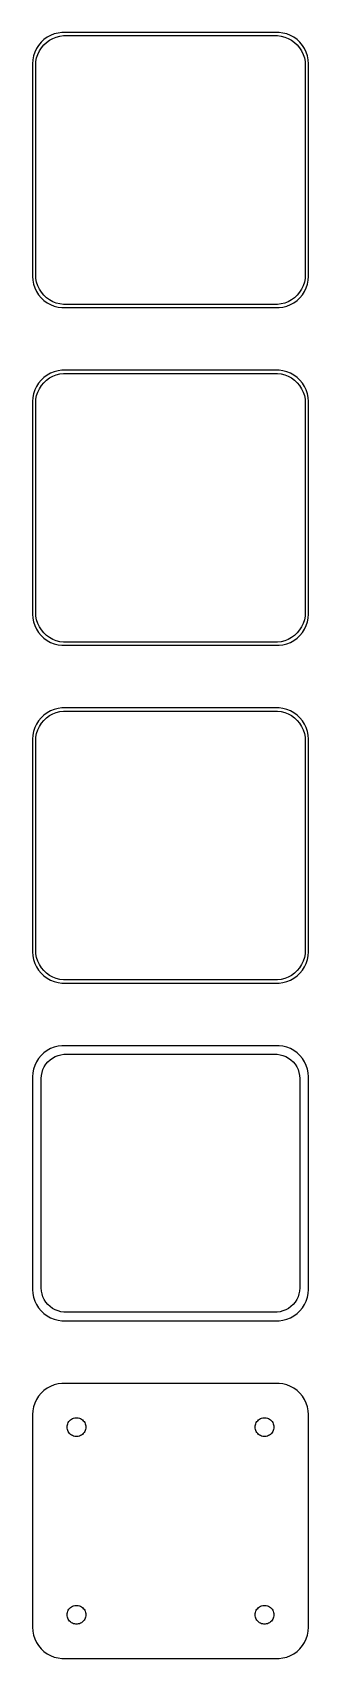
# Model space of a CAD drawing. Header units: metres. Extents: x -22 to 22, y 194 to 454.
import ezdxf

# ---------------------------------------------------------------- set-up
doc = ezdxf.new("R2010")
doc.units = ezdxf.units.M

msp = doc.modelspace()

# ---------------------------------------------------------------- linework, layer by layer
for p, q in [((-20.6448, 452.423), (-21.0451, 451.939)), ((-20.1871, 452.853), (-20.6448, 452.423)), ((-20.2126, 452.002), (-19.7778, 452.41)), ((-19.6791, 453.222), (-20.1871, 452.853)), ((-19.7778, 452.41), (-19.2952, 452.761)), ((-19.1289, 453.524), (-19.6791, 453.222)), ((-19.2952, 452.761), (-18.7724, 453.048)), ((-18.5451, 453.755), (-19.1289, 453.524)), ((-18.7724, 453.048), (-18.2178, 453.268)), ((-17.9369, 453.911), (-18.5451, 453.755)), ((-18.2178, 453.268), (-17.6401, 453.416)), ((-17.3139, 453.99), (-17.9369, 453.911)), ((-17.6401, 453.416), (-17.0482, 453.491)), ((17.3139, 453.99), (-17.3139, 453.99)), ((-17.0482, 453.491), (17.0482, 453.491)), ((17.0482, 453.491), (17.6401, 453.416)), ((17.9369, 453.911), (17.3139, 453.99)), ((17.6401, 453.416), (18.2178, 453.268)), ((18.5451, 453.755), (17.9369, 453.911)), ((18.2178, 453.268), (18.7724, 453.048)), ((19.1289, 453.524), (18.5451, 453.755)), ((18.7724, 453.048), (19.2952, 452.761)), ((19.6791, 453.222), (19.1289, 453.524)), ((19.2952, 452.761), (19.7778, 452.41)), ((20.1871, 452.853), (19.6791, 453.222)), ((19.7778, 452.41), (20.2126, 452.002)), ((20.6448, 452.423), (20.1871, 452.853)), ((21.0451, 451.939), (20.6448, 452.423)), ((-21.8429, 450.243), (-21.9606, 449.627)), ((-21.6489, 450.841), (-21.8429, 450.243)), ((-21.3815, 451.409), (-21.6489, 450.841)), ((-21.4625, 449.345), (-21.3508, 449.931)), ((-21.0451, 451.939), (-21.3815, 451.409)), ((-21.3508, 449.931), (-21.1664, 450.499)), ((-21.1664, 450.499), (-20.9124, 451.038)), ((-20.9124, 451.038), (-20.5928, 451.542)), ((-20.5928, 451.542), (-20.2126, 452.002)), ((20.2126, 452.002), (20.5928, 451.542)), ((20.5928, 451.542), (20.9124, 451.038)), ((20.9124, 451.038), (21.1664, 450.499)), ((21.3815, 451.409), (21.0451, 451.939)), ((21.1664, 450.499), (21.3508, 449.931)), ((21.3508, 449.931), (21.4625, 449.345)), ((21.6489, 450.841), (21.3815, 451.409)), ((21.8429, 450.243), (21.6489, 450.841)), ((21.9606, 449.627), (21.8429, 450.243)), ((-21.9606, 449.627), (-22, 449)), ((-22, 449), (-22, 415)), ((-21.5, 448.75), (-21.4625, 449.345)), ((-21.5, 415.25), (-21.5, 448.75)), ((21.4625, 449.345), (21.5, 448.75)), ((21.5, 448.75), (21.5, 415.25)), ((22, 449), (21.9606, 449.627)), ((22, 415), (22, 449)), ((-22, 415), (-21.9606, 414.373)), ((-21.9606, 414.373), (-21.8429, 413.757)), ((-21.8429, 413.757), (-21.6489, 413.159)), ((-21.4625, 414.655), (-21.5, 415.25)), ((-21.3508, 414.069), (-21.4625, 414.655)), ((-21.1664, 413.501), (-21.3508, 414.069)), ((-20.9124, 412.962), (-21.1664, 413.501)), ((21.1664, 413.501), (20.9124, 412.962)), ((21.3508, 414.069), (21.1664, 413.501)), ((21.4625, 414.655), (21.3508, 414.069)), ((21.5, 415.25), (21.4625, 414.655)), ((21.6489, 413.159), (21.8429, 413.757)), ((21.8429, 413.757), (21.9606, 414.373)), ((21.9606, 414.373), (22, 415)), ((-21.6489, 413.159), (-21.3815, 412.591)), ((-21.3815, 412.591), (-21.0451, 412.061)), ((-21.0451, 412.061), (-20.6448, 411.577)), ((-20.5928, 412.458), (-20.9124, 412.962)), ((-20.6448, 411.577), (-20.1871, 411.147)), ((-20.2126, 411.998), (-20.5928, 412.458)), ((-19.7778, 411.59), (-20.2126, 411.998)), ((-20.1871, 411.147), (-19.6791, 410.778)), ((-19.2952, 411.239), (-19.7778, 411.59)), ((-19.6791, 410.778), (-19.1289, 410.476)), ((-18.7724, 410.952), (-19.2952, 411.239)), ((-18.2178, 410.732), (-18.7724, 410.952)), ((18.7724, 410.952), (18.2178, 410.732)), ((19.2952, 411.239), (18.7724, 410.952)), ((19.1289, 410.476), (19.6791, 410.778)), ((19.7778, 411.59), (19.2952, 411.239)), ((19.6791, 410.778), (20.1871, 411.147)), ((20.2126, 411.998), (19.7778, 411.59)), ((20.1871, 411.147), (20.6448, 411.577)), ((20.5928, 412.458), (20.2126, 411.998)), ((20.9124, 412.962), (20.5928, 412.458)), ((20.6448, 411.577), (21.0451, 412.061)), ((21.0451, 412.061), (21.3815, 412.591)), ((21.3815, 412.591), (21.6489, 413.159)), ((-19.1289, 410.476), (-18.5451, 410.245)), ((-18.5451, 410.245), (-17.9369, 410.089)), ((-17.6401, 410.584), (-18.2178, 410.732)), ((-17.9369, 410.089), (-17.3139, 410.01)), ((-17.0482, 410.509), (-17.6401, 410.584)), ((-17.3139, 410.01), (17.3139, 410.01)), ((17.0482, 410.509), (-17.0482, 410.509)), ((17.6401, 410.584), (17.0482, 410.509)), ((17.3139, 410.01), (17.9369, 410.089)), ((18.2178, 410.732), (17.6401, 410.584)), ((17.9369, 410.089), (18.5451, 410.245)), ((18.5451, 410.245), (19.1289, 410.476)), ((-21.0451, 397.939), (-21.3815, 397.409)), ((-20.6448, 398.423), (-21.0451, 397.939)), ((-20.1871, 398.853), (-20.6448, 398.423)), ((-20.5928, 397.542), (-20.2126, 398.002)), ((-20.2126, 398.002), (-19.7778, 398.41)), ((-19.6791, 399.222), (-20.1871, 398.853)), ((-19.7778, 398.41), (-19.2952, 398.761)), ((-19.1289, 399.524), (-19.6791, 399.222)), ((-19.2952, 398.761), (-18.7724, 399.048)), ((-18.5451, 399.755), (-19.1289, 399.524)), ((-18.7724, 399.048), (-18.2178, 399.268)), ((-17.9369, 399.911), (-18.5451, 399.755)), ((-18.2178, 399.268), (-17.6401, 399.416)), ((-17.3139, 399.99), (-17.9369, 399.911)), ((-17.6401, 399.416), (-17.0482, 399.491)), ((17.3139, 399.99), (-17.3139, 399.99)), ((-17.0482, 399.491), (17.0482, 399.491)), ((17.0482, 399.491), (17.6401, 399.416)), ((17.9369, 399.911), (17.3139, 399.99)), ((17.6401, 399.416), (18.2178, 399.268)), ((18.5451, 399.755), (17.9369, 399.911)), ((18.2178, 399.268), (18.7724, 399.048)), ((19.1289, 399.524), (18.5451, 399.755)), ((18.7724, 399.048), (19.2952, 398.761)), ((19.6791, 399.222), (19.1289, 399.524)), ((19.2952, 398.761), (19.7778, 398.41)), ((20.1871, 398.853), (19.6791, 399.222)), ((19.7778, 398.41), (20.2126, 398.002)), ((20.6448, 398.423), (20.1871, 398.853)), ((20.2126, 398.002), (20.5928, 397.542)), ((21.0451, 397.939), (20.6448, 398.423)), ((21.3815, 397.409), (21.0451, 397.939)), ((-21.9606, 395.627), (-22, 395)), ((-21.8429, 396.243), (-21.9606, 395.627)), ((-21.6489, 396.841), (-21.8429, 396.243)), ((-21.3815, 397.409), (-21.6489, 396.841)), ((-21.5, 394.75), (-21.4625, 395.345)), ((-21.4625, 395.345), (-21.3508, 395.931)), ((-21.3508, 395.931), (-21.1664, 396.499)), ((-21.1664, 396.499), (-20.9124, 397.038)), ((-20.9124, 397.038), (-20.5928, 397.542)), ((20.5928, 397.542), (20.9124, 397.038)), ((20.9124, 397.038), (21.1664, 396.499)), ((21.1664, 396.499), (21.3508, 395.931)), ((21.3508, 395.931), (21.4625, 395.345)), ((21.6489, 396.841), (21.3815, 397.409)), ((21.4625, 395.345), (21.5, 394.75)), ((21.8429, 396.243), (21.6489, 396.841)), ((21.9606, 395.627), (21.8429, 396.243)), ((22, 395), (21.9606, 395.627)), ((-22, 395), (-22, 361)), ((-21.5, 361.25), (-21.5, 394.75)), ((21.5, 394.75), (21.5, 361.25)), ((22, 361), (22, 395)), ((-22, 361), (-21.9606, 360.373)), ((-21.9606, 360.373), (-21.8429, 359.757)), ((-21.8429, 359.757), (-21.6489, 359.159)), ((-21.6489, 359.159), (-21.3815, 358.591)), ((-21.4625, 360.655), (-21.5, 361.25)), ((-21.3508, 360.069), (-21.4625, 360.655)), ((-21.1664, 359.501), (-21.3508, 360.069)), ((-20.9124, 358.962), (-21.1664, 359.501)), ((-20.5928, 358.458), (-20.9124, 358.962)), ((20.9124, 358.962), (20.5928, 358.458)), ((21.1664, 359.501), (20.9124, 358.962)), ((21.3508, 360.069), (21.1664, 359.501)), ((21.4625, 360.655), (21.3508, 360.069)), ((21.3815, 358.591), (21.6489, 359.159)), ((21.5, 361.25), (21.4625, 360.655)), ((21.6489, 359.159), (21.8429, 359.757)), ((21.8429, 359.757), (21.9606, 360.373)), ((21.9606, 360.373), (22, 361)), ((-21.3815, 358.591), (-21.0451, 358.061)), ((-21.0451, 358.061), (-20.6448, 357.577)), ((-20.6448, 357.577), (-20.1871, 357.147)), ((-20.2126, 357.998), (-20.5928, 358.458)), ((-19.7778, 357.59), (-20.2126, 357.998)), ((-20.1871, 357.147), (-19.6791, 356.778)), ((-19.2952, 357.239), (-19.7778, 357.59)), ((-19.6791, 356.778), (-19.1289, 356.476)), ((-18.7724, 356.952), (-19.2952, 357.239)), ((-19.1289, 356.476), (-18.5451, 356.245)), ((-18.2178, 356.732), (-18.7724, 356.952)), ((-18.5451, 356.245), (-17.9369, 356.089)), ((-17.6401, 356.584), (-18.2178, 356.732)), ((-17.0482, 356.509), (-17.6401, 356.584)), ((17.0482, 356.509), (-17.0482, 356.509)), ((17.6401, 356.584), (17.0482, 356.509)), ((18.2178, 356.732), (17.6401, 356.584)), ((17.9369, 356.089), (18.5451, 356.245)), ((18.7724, 356.952), (18.2178, 356.732)), ((18.5451, 356.245), (19.1289, 356.476)), ((19.2952, 357.239), (18.7724, 356.952)), ((19.1289, 356.476), (19.6791, 356.778)), ((19.7778, 357.59), (19.2952, 357.239)), ((19.6791, 356.778), (20.1871, 357.147)), ((20.2126, 357.998), (19.7778, 357.59)), ((20.1871, 357.147), (20.6448, 357.577)), ((20.5928, 358.458), (20.2126, 357.998)), ((20.6448, 357.577), (21.0451, 358.061)), ((21.0451, 358.061), (21.3815, 358.591)), ((-17.9369, 356.089), (-17.3139, 356.01)), ((-17.3139, 356.01), (17.3139, 356.01)), ((17.3139, 356.01), (17.9369, 356.089)), ((-17.9369, 345.911), (-18.5451, 345.755)), ((-17.3139, 345.99), (-17.9369, 345.911)), ((17.3139, 345.99), (-17.3139, 345.99)), ((17.9369, 345.911), (17.3139, 345.99)), ((18.5451, 345.755), (17.9369, 345.911)), ((-21.3815, 343.409), (-21.6489, 342.841)), ((-21.0451, 343.939), (-21.3815, 343.409)), ((-20.6448, 344.423), (-21.0451, 343.939)), ((-20.9124, 343.038), (-20.5928, 343.542)), ((-20.1871, 344.853), (-20.6448, 344.423)), ((-20.5928, 343.542), (-20.2126, 344.002)), ((-20.2126, 344.002), (-19.7778, 344.41)), ((-19.6791, 345.222), (-20.1871, 344.853)), ((-19.7778, 344.41), (-19.2952, 344.761)), ((-19.1289, 345.524), (-19.6791, 345.222)), ((-19.2952, 344.761), (-18.7724, 345.048)), ((-18.5451, 345.755), (-19.1289, 345.524)), ((-18.7724, 345.048), (-18.2178, 345.268)), ((-18.2178, 345.268), (-17.6401, 345.416)), ((-17.6401, 345.416), (-17.0482, 345.491)), ((-17.0482, 345.491), (17.0482, 345.491)), ((17.0482, 345.491), (17.6401, 345.416)), ((17.6401, 345.416), (18.2178, 345.268)), ((18.2178, 345.268), (18.7724, 345.048)), ((19.1289, 345.524), (18.5451, 345.755)), ((18.7724, 345.048), (19.2952, 344.761)), ((19.6791, 345.222), (19.1289, 345.524)), ((19.2952, 344.761), (19.7778, 344.41)), ((20.1871, 344.853), (19.6791, 345.222)), ((19.7778, 344.41), (20.2126, 344.002)), ((20.6448, 344.423), (20.1871, 344.853)), ((20.2126, 344.002), (20.5928, 343.542)), ((20.5928, 343.542), (20.9124, 343.038)), ((21.0451, 343.939), (20.6448, 344.423)), ((21.3815, 343.409), (21.0451, 343.939)), ((21.6489, 342.841), (21.3815, 343.409)), ((-21.9606, 341.627), (-22, 341)), ((-22, 341), (-22, 307)), ((-21.8429, 342.243), (-21.9606, 341.627)), ((-21.6489, 342.841), (-21.8429, 342.243)), ((-21.5, 340.75), (-21.4625, 341.345)), ((-21.5, 307.25), (-21.5, 340.75)), ((-21.4625, 341.345), (-21.3508, 341.931)), ((-21.3508, 341.931), (-21.1664, 342.499)), ((-21.1664, 342.499), (-20.9124, 343.038)), ((20.9124, 343.038), (21.1664, 342.499)), ((21.1664, 342.499), (21.3508, 341.931)), ((21.3508, 341.931), (21.4625, 341.345)), ((21.4625, 341.345), (21.5, 340.75)), ((21.5, 340.75), (21.5, 307.25)), ((21.8429, 342.243), (21.6489, 342.841)), ((21.9606, 341.627), (21.8429, 342.243)), ((22, 341), (21.9606, 341.627)), ((22, 307), (22, 341)), ((-22, 307), (-21.9606, 306.373)), ((-21.4625, 306.655), (-21.5, 307.25)), ((21.5, 307.25), (21.4625, 306.655)), ((21.9606, 306.373), (22, 307)), ((-21.9606, 306.373), (-21.8429, 305.757)), ((-21.8429, 305.757), (-21.6489, 305.159)), ((-21.6489, 305.159), (-21.3815, 304.591)), ((-21.3508, 306.069), (-21.4625, 306.655)), ((-21.3815, 304.591), (-21.0451, 304.061)), ((-21.1664, 305.501), (-21.3508, 306.069)), ((-20.9124, 304.962), (-21.1664, 305.501)), ((-20.5928, 304.458), (-20.9124, 304.962)), ((-20.2126, 303.998), (-20.5928, 304.458)), ((20.5928, 304.458), (20.2126, 303.998)), ((20.9124, 304.962), (20.5928, 304.458)), ((21.1664, 305.501), (20.9124, 304.962)), ((21.0451, 304.061), (21.3815, 304.591)), ((21.3508, 306.069), (21.1664, 305.501)), ((21.4625, 306.655), (21.3508, 306.069)), ((21.3815, 304.591), (21.6489, 305.159)), ((21.6489, 305.159), (21.8429, 305.757)), ((21.8429, 305.757), (21.9606, 306.373)), ((-21.0451, 304.061), (-20.6448, 303.577)), ((-20.6448, 303.577), (-20.1871, 303.147)), ((-19.7778, 303.59), (-20.2126, 303.998)), ((-20.1871, 303.147), (-19.6791, 302.778)), ((-19.2952, 303.239), (-19.7778, 303.59)), ((-19.6791, 302.778), (-19.1289, 302.476)), ((-18.7724, 302.952), (-19.2952, 303.239)), ((-19.1289, 302.476), (-18.5451, 302.245)), ((-18.2178, 302.732), (-18.7724, 302.952)), ((-18.5451, 302.245), (-17.9369, 302.089)), ((-17.6401, 302.584), (-18.2178, 302.732)), ((-17.9369, 302.089), (-17.3139, 302.01)), ((-17.0482, 302.509), (-17.6401, 302.584)), ((-17.3139, 302.01), (17.3139, 302.01)), ((17.0482, 302.509), (-17.0482, 302.509)), ((17.6401, 302.584), (17.0482, 302.509)), ((17.3139, 302.01), (17.9369, 302.089)), ((18.2178, 302.732), (17.6401, 302.584)), ((17.9369, 302.089), (18.5451, 302.245)), ((18.7724, 302.952), (18.2178, 302.732)), ((18.5451, 302.245), (19.1289, 302.476)), ((19.2952, 303.239), (18.7724, 302.952)), ((19.1289, 302.476), (19.6791, 302.778)), ((19.7778, 303.59), (19.2952, 303.239)), ((19.6791, 302.778), (20.1871, 303.147)), ((20.2126, 303.998), (19.7778, 303.59)), ((20.1871, 303.147), (20.6448, 303.577)), ((20.6448, 303.577), (21.0451, 304.061)), ((-19.6791, 291.222), (-20.1871, 290.853)), ((-19.1289, 291.524), (-19.6791, 291.222)), ((-18.5451, 291.755), (-19.1289, 291.524)), ((-17.9369, 291.911), (-18.5451, 291.755)), ((-17.3139, 291.99), (-17.9369, 291.911)), ((17.3139, 291.99), (-17.3139, 291.99)), ((17.9369, 291.911), (17.3139, 291.99)), ((18.5451, 291.755), (17.9369, 291.911)), ((19.1289, 291.524), (18.5451, 291.755)), ((19.6791, 291.222), (19.1289, 291.524)), ((20.1871, 290.853), (19.6791, 291.222)), ((-21.6489, 288.841), (-21.8429, 288.243)), ((-21.3815, 289.409), (-21.6489, 288.841)), ((-21.0451, 289.939), (-21.3815, 289.409)), ((-20.6448, 290.423), (-21.0451, 289.939)), ((-20.1871, 290.853), (-20.6448, 290.423)), ((-20.3477, 288.174), (-20.1408, 288.614)), ((-20.1408, 288.614), (-19.8805, 289.024)), ((-19.8805, 289.024), (-19.5707, 289.399)), ((-19.5707, 289.399), (-19.2165, 289.731)), ((-19.2165, 289.731), (-18.8234, 290.017)), ((-18.8234, 290.017), (-18.3975, 290.251)), ((-18.3975, 290.251), (-17.9457, 290.43)), ((-17.9457, 290.43), (-17.4751, 290.551)), ((-17.4751, 290.551), (-16.993, 290.612)), ((-16.993, 290.612), (16.993, 290.612)), ((16.993, 290.612), (17.4751, 290.551)), ((17.4751, 290.551), (17.9457, 290.43)), ((17.9457, 290.43), (18.3975, 290.251)), ((18.3975, 290.251), (18.8234, 290.017)), ((18.8234, 290.017), (19.2165, 289.731)), ((19.2165, 289.731), (19.5707, 289.399)), ((19.5707, 289.399), (19.8805, 289.024)), ((19.8805, 289.024), (20.1408, 288.614)), ((20.1408, 288.614), (20.3477, 288.174)), ((20.6448, 290.423), (20.1871, 290.853)), ((21.0451, 289.939), (20.6448, 290.423)), ((21.3815, 289.409), (21.0451, 289.939)), ((21.6489, 288.841), (21.3815, 289.409)), ((21.8429, 288.243), (21.6489, 288.841)), ((-21.9606, 287.627), (-22, 287)), ((-22, 287), (-22, 253)), ((-21.8429, 288.243), (-21.9606, 287.627)), ((-20.6195, 286.75), (-20.589, 287.235)), ((-20.6195, 253.25), (-20.6195, 286.75)), ((-20.589, 287.235), (-20.4979, 287.712)), ((-20.4979, 287.712), (-20.3477, 288.174)), ((20.3477, 288.174), (20.4979, 287.712)), ((20.4979, 287.712), (20.589, 287.235)), ((20.589, 287.235), (20.6195, 286.75)), ((20.6195, 286.75), (20.6195, 253.25)), ((21.9606, 287.627), (21.8429, 288.243)), ((22, 287), (21.9606, 287.627)), ((22, 253), (22, 287)), ((-22, 253), (-21.9606, 252.373)), ((-21.9606, 252.373), (-21.8429, 251.757)), ((-20.589, 252.765), (-20.6195, 253.25)), ((-20.4979, 252.288), (-20.589, 252.765)), ((-20.3477, 251.826), (-20.4979, 252.288)), ((20.4979, 252.288), (20.3477, 251.826)), ((20.589, 252.765), (20.4979, 252.288)), ((20.6195, 253.25), (20.589, 252.765)), ((21.8429, 251.757), (21.9606, 252.373)), ((21.9606, 252.373), (22, 253)), ((-21.8429, 251.757), (-21.6489, 251.159)), ((-21.6489, 251.159), (-21.3815, 250.591)), ((-21.3815, 250.591), (-21.0451, 250.061)), ((-21.0451, 250.061), (-20.6448, 249.577)), ((-20.1408, 251.386), (-20.3477, 251.826)), ((-19.8805, 250.976), (-20.1408, 251.386)), ((-19.5707, 250.601), (-19.8805, 250.976)), ((-19.2165, 250.269), (-19.5707, 250.601)), ((-18.8234, 249.983), (-19.2165, 250.269)), ((-18.3975, 249.749), (-18.8234, 249.983)), ((-17.9457, 249.57), (-18.3975, 249.749)), ((18.3975, 249.749), (17.9457, 249.57)), ((18.8234, 249.983), (18.3975, 249.749)), ((19.2165, 250.269), (18.8234, 249.983)), ((19.5707, 250.601), (19.2165, 250.269)), ((19.8805, 250.976), (19.5707, 250.601)), ((20.1408, 251.386), (19.8805, 250.976)), ((20.3477, 251.826), (20.1408, 251.386)), ((20.6448, 249.577), (21.0451, 250.061)), ((21.0451, 250.061), (21.3815, 250.591)), ((21.3815, 250.591), (21.6489, 251.159)), ((21.6489, 251.159), (21.8429, 251.757)), ((-20.6448, 249.577), (-20.1871, 249.147)), ((-20.1871, 249.147), (-19.6791, 248.778)), ((-19.6791, 248.778), (-19.1289, 248.476)), ((-19.1289, 248.476), (-18.5451, 248.245)), ((-18.5451, 248.245), (-17.9369, 248.089)), ((-17.4751, 249.449), (-17.9457, 249.57)), ((-17.9369, 248.089), (-17.3139, 248.01)), ((-16.993, 249.388), (-17.4751, 249.449)), ((-17.3139, 248.01), (17.3139, 248.01)), ((16.993, 249.388), (-16.993, 249.388)), ((17.4751, 249.449), (16.993, 249.388)), ((17.3139, 248.01), (17.9369, 248.089)), ((17.9457, 249.57), (17.4751, 249.449)), ((17.9369, 248.089), (18.5451, 248.245)), ((18.5451, 248.245), (19.1289, 248.476)), ((19.1289, 248.476), (19.6791, 248.778)), ((19.6791, 248.778), (20.1871, 249.147)), ((20.1871, 249.147), (20.6448, 249.577)), ((-20.1871, 236.853), (-20.6448, 236.423)), ((-19.6791, 237.222), (-20.1871, 236.853)), ((-19.1289, 237.524), (-19.6791, 237.222)), ((-18.5451, 237.755), (-19.1289, 237.524)), ((-17.9369, 237.911), (-18.5451, 237.755)), ((-17.3139, 237.99), (-17.9369, 237.911)), ((17.3139, 237.99), (-17.3139, 237.99)), ((17.9369, 237.911), (17.3139, 237.99)), ((18.5451, 237.755), (17.9369, 237.911)), ((19.1289, 237.524), (18.5451, 237.755)), ((19.6791, 237.222), (19.1289, 237.524)), ((20.1871, 236.853), (19.6791, 237.222)), ((20.6448, 236.423), (20.1871, 236.853)), ((-21.8429, 234.243), (-21.9606, 233.627)), ((-21.6489, 234.841), (-21.8429, 234.243)), ((-21.3815, 235.409), (-21.6489, 234.841)), ((-21.0451, 235.939), (-21.3815, 235.409)), ((-20.6448, 236.423), (-21.0451, 235.939)), ((21.0451, 235.939), (20.6448, 236.423)), ((21.3815, 235.409), (21.0451, 235.939)), ((21.6489, 234.841), (21.3815, 235.409)), ((21.8429, 234.243), (21.6489, 234.841)), ((21.9606, 233.627), (21.8429, 234.243)), ((-21.9606, 233.627), (-22, 233)), ((-22, 233), (-22, 199)), ((-16.4529, 231.373), (-16.3947, 231.552)), ((-16.3947, 231.552), (-16.3145, 231.723)), ((-16.3145, 231.723), (-16.2135, 231.882)), ((-16.2135, 231.882), (-16.0934, 232.027)), ((-16.0934, 232.027), (-15.9561, 232.156)), ((-15.9561, 232.156), (-15.8037, 232.266)), ((-15.8037, 232.266), (-15.6387, 232.357)), ((-15.6387, 232.357), (-15.4635, 232.427)), ((-15.4635, 232.427), (-15.2811, 232.473)), ((-15.2811, 232.473), (-15.0942, 232.497)), ((-15.0942, 232.497), (-14.9058, 232.497)), ((-14.9058, 232.497), (-14.7189, 232.473)), ((-14.7189, 232.473), (-14.5365, 232.427)), ((-14.5365, 232.427), (-14.3613, 232.357)), ((-14.3613, 232.357), (-14.1963, 232.266)), ((-14.1963, 232.266), (-14.0439, 232.156)), ((-14.0439, 232.156), (-13.9065, 232.027)), ((-13.9065, 232.027), (-13.7865, 231.882)), ((-13.7865, 231.882), (-13.6855, 231.723)), ((-13.6855, 231.723), (-13.6053, 231.552)), ((-13.6053, 231.552), (-13.5471, 231.373)), ((13.5471, 231.373), (13.6053, 231.552)), ((13.6053, 231.552), (13.6855, 231.723)), ((13.6855, 231.723), (13.7865, 231.882)), ((13.7865, 231.882), (13.9065, 232.027)), ((13.9065, 232.027), (14.0439, 232.156)), ((14.0439, 232.156), (14.1963, 232.266)), ((14.1963, 232.266), (14.3613, 232.357)), ((14.3613, 232.357), (14.5365, 232.427)), ((14.5365, 232.427), (14.7189, 232.473)), ((14.7189, 232.473), (14.9058, 232.497)), ((14.9058, 232.497), (15.0942, 232.497)), ((15.0942, 232.497), (15.2811, 232.473)), ((15.2811, 232.473), (15.4635, 232.427)), ((15.4635, 232.427), (15.6387, 232.357)), ((15.6387, 232.357), (15.8037, 232.266)), ((15.8037, 232.266), (15.9561, 232.156)), ((15.9561, 232.156), (16.0934, 232.027)), ((16.0934, 232.027), (16.2135, 231.882)), ((16.2135, 231.882), (16.3145, 231.723)), ((16.3145, 231.723), (16.3947, 231.552)), ((16.3947, 231.552), (16.4529, 231.373)), ((22, 233), (21.9606, 233.627)), ((22, 199), (22, 233)), ((-16.5, 231), (-16.4882, 231.188)), ((-16.4882, 230.812), (-16.5, 231)), ((-16.4882, 231.188), (-16.4529, 231.373)), ((-16.4529, 230.627), (-16.4882, 230.812)), ((-16.3947, 230.448), (-16.4529, 230.627)), ((-16.3145, 230.277), (-16.3947, 230.448)), ((-16.2135, 230.118), (-16.3145, 230.277)), ((-16.0934, 229.973), (-16.2135, 230.118)), ((-15.9561, 229.844), (-16.0934, 229.973)), ((-15.8037, 229.734), (-15.9561, 229.844)), ((-15.6387, 229.643), (-15.8037, 229.734)), ((-15.4635, 229.573), (-15.6387, 229.643)), ((-15.2811, 229.527), (-15.4635, 229.573)), ((-15.0942, 229.503), (-15.2811, 229.527)), ((-14.9058, 229.503), (-15.0942, 229.503)), ((-14.7189, 229.527), (-14.9058, 229.503)), ((-14.5365, 229.573), (-14.7189, 229.527)), ((-14.3613, 229.643), (-14.5365, 229.573)), ((-14.1963, 229.734), (-14.3613, 229.643)), ((-14.0439, 229.844), (-14.1963, 229.734)), ((-13.9065, 229.973), (-14.0439, 229.844)), ((-13.7865, 230.118), (-13.9065, 229.973)), ((-13.6855, 230.277), (-13.7865, 230.118)), ((-13.6053, 230.448), (-13.6855, 230.277)), ((-13.5471, 230.627), (-13.6053, 230.448)), ((-13.5471, 231.373), (-13.5118, 231.188)), ((-13.5118, 230.812), (-13.5471, 230.627)), ((-13.5118, 231.188), (-13.5, 231)), ((-13.5, 231), (-13.5118, 230.812)), ((13.5, 231), (13.5118, 231.188)), ((13.5118, 230.812), (13.5, 231)), ((13.5118, 231.188), (13.5471, 231.373)), ((13.5471, 230.627), (13.5118, 230.812)), ((13.6053, 230.448), (13.5471, 230.627)), ((13.6855, 230.277), (13.6053, 230.448)), ((13.7865, 230.118), (13.6855, 230.277)), ((13.9065, 229.973), (13.7865, 230.118)), ((14.0439, 229.844), (13.9065, 229.973)), ((14.1963, 229.734), (14.0439, 229.844)), ((14.3613, 229.643), (14.1963, 229.734)), ((14.5365, 229.573), (14.3613, 229.643)), ((14.7189, 229.527), (14.5365, 229.573)), ((14.9058, 229.503), (14.7189, 229.527)), ((15.0942, 229.503), (14.9058, 229.503)), ((15.2811, 229.527), (15.0942, 229.503)), ((15.4635, 229.573), (15.2811, 229.527)), ((15.6387, 229.643), (15.4635, 229.573)), ((15.8037, 229.734), (15.6387, 229.643)), ((15.9561, 229.844), (15.8037, 229.734)), ((16.0934, 229.973), (15.9561, 229.844)), ((16.2135, 230.118), (16.0934, 229.973)), ((16.3145, 230.277), (16.2135, 230.118)), ((16.3947, 230.448), (16.3145, 230.277)), ((16.4529, 230.627), (16.3947, 230.448)), ((16.4529, 231.373), (16.4882, 231.188)), ((16.4882, 230.812), (16.4529, 230.627)), ((16.4882, 231.188), (16.5, 231)), ((16.5, 231), (16.4882, 230.812)), ((-16.5, 201), (-16.4882, 201.188)), ((-16.4882, 200.812), (-16.5, 201)), ((-16.4882, 201.188), (-16.4529, 201.373)), ((-16.4529, 200.627), (-16.4882, 200.812)), ((-16.4529, 201.373), (-16.3947, 201.552)), ((-16.3947, 200.448), (-16.4529, 200.627)), ((-16.3947, 201.552), (-16.3145, 201.723)), ((-16.3145, 200.277), (-16.3947, 200.448)), ((-16.3145, 201.723), (-16.2135, 201.882)), ((-16.2135, 200.118), (-16.3145, 200.277)), ((-16.2135, 201.882), (-16.0934, 202.027)), ((-16.0934, 202.027), (-15.9561, 202.156)), ((-15.9561, 202.156), (-15.8037, 202.266)), ((-15.8037, 202.266), (-15.6387, 202.357)), ((-15.6387, 202.357), (-15.4635, 202.427)), ((-15.4635, 202.427), (-15.2811, 202.473)), ((-15.2811, 202.473), (-15.0942, 202.497)), ((-15.0942, 202.497), (-14.9058, 202.497)), ((-14.9058, 202.497), (-14.7189, 202.473)), ((-14.7189, 202.473), (-14.5365, 202.427)), ((-14.5365, 202.427), (-14.3613, 202.357)), ((-14.3613, 202.357), (-14.1963, 202.266)), ((-14.1963, 202.266), (-14.0439, 202.156)), ((-14.0439, 202.156), (-13.9065, 202.027)), ((-13.9065, 202.027), (-13.7865, 201.882)), ((-13.7865, 201.882), (-13.6855, 201.723)), ((-13.6855, 200.277), (-13.7865, 200.118)), ((-13.6855, 201.723), (-13.6053, 201.552)), ((-13.6053, 200.448), (-13.6855, 200.277)), ((-13.6053, 201.552), (-13.5471, 201.373)), ((-13.5471, 200.627), (-13.6053, 200.448)), ((-13.5471, 201.373), (-13.5118, 201.188)), ((-13.5118, 200.812), (-13.5471, 200.627)), ((-13.5118, 201.188), (-13.5, 201)), ((-13.5, 201), (-13.5118, 200.812)), ((13.5, 201), (13.5118, 201.188)), ((13.5118, 200.812), (13.5, 201)), ((13.5118, 201.188), (13.5471, 201.373)), ((13.5471, 200.627), (13.5118, 200.812)), ((13.5471, 201.373), (13.6053, 201.552)), ((13.6053, 200.448), (13.5471, 200.627)), ((13.6053, 201.552), (13.6855, 201.723)), ((13.6855, 200.277), (13.6053, 200.448)), ((13.6855, 201.723), (13.7865, 201.882)), ((13.7865, 200.118), (13.6855, 200.277)), ((13.7865, 201.882), (13.9065, 202.027)), ((13.9065, 202.027), (14.0439, 202.156)), ((14.0439, 202.156), (14.1963, 202.266)), ((14.1963, 202.266), (14.3613, 202.357)), ((14.3613, 202.357), (14.5365, 202.427)), ((14.5365, 202.427), (14.7189, 202.473)), ((14.7189, 202.473), (14.9058, 202.497)), ((14.9058, 202.497), (15.0942, 202.497)), ((15.0942, 202.497), (15.2811, 202.473)), ((15.2811, 202.473), (15.4635, 202.427)), ((15.4635, 202.427), (15.6387, 202.357)), ((15.6387, 202.357), (15.8037, 202.266)), ((15.8037, 202.266), (15.9561, 202.156)), ((15.9561, 202.156), (16.0934, 202.027)), ((16.0934, 202.027), (16.2135, 201.882)), ((16.2135, 201.882), (16.3145, 201.723)), ((16.3145, 200.277), (16.2135, 200.118)), ((16.3145, 201.723), (16.3947, 201.552)), ((16.3947, 200.448), (16.3145, 200.277)), ((16.3947, 201.552), (16.4529, 201.373)), ((16.4529, 200.627), (16.3947, 200.448)), ((16.4529, 201.373), (16.4882, 201.188)), ((16.4882, 200.812), (16.4529, 200.627)), ((16.4882, 201.188), (16.5, 201)), ((16.5, 201), (16.4882, 200.812)), ((-22, 199), (-21.9606, 198.373)), ((-21.9606, 198.373), (-21.8429, 197.757)), ((-21.8429, 197.757), (-21.6489, 197.159)), ((-16.0934, 199.973), (-16.2135, 200.118)), ((-15.9561, 199.844), (-16.0934, 199.973)), ((-15.8037, 199.734), (-15.9561, 199.844)), ((-15.6387, 199.643), (-15.8037, 199.734)), ((-15.4635, 199.573), (-15.6387, 199.643)), ((-15.2811, 199.527), (-15.4635, 199.573)), ((-15.0942, 199.503), (-15.2811, 199.527)), ((-14.9058, 199.503), (-15.0942, 199.503)), ((-14.7189, 199.527), (-14.9058, 199.503)), ((-14.5365, 199.573), (-14.7189, 199.527)), ((-14.3613, 199.643), (-14.5365, 199.573)), ((-14.1963, 199.734), (-14.3613, 199.643)), ((-14.0439, 199.844), (-14.1963, 199.734)), ((-13.9065, 199.973), (-14.0439, 199.844)), ((-13.7865, 200.118), (-13.9065, 199.973)), ((13.9065, 199.973), (13.7865, 200.118)), ((14.0439, 199.844), (13.9065, 199.973)), ((14.1963, 199.734), (14.0439, 199.844)), ((14.3613, 199.643), (14.1963, 199.734)), ((14.5365, 199.573), (14.3613, 199.643)), ((14.7189, 199.527), (14.5365, 199.573)), ((14.9058, 199.503), (14.7189, 199.527)), ((15.0942, 199.503), (14.9058, 199.503)), ((15.2811, 199.527), (15.0942, 199.503)), ((15.4635, 199.573), (15.2811, 199.527)), ((15.6387, 199.643), (15.4635, 199.573)), ((15.8037, 199.734), (15.6387, 199.643)), ((15.9561, 199.844), (15.8037, 199.734)), ((16.0934, 199.973), (15.9561, 199.844)), ((16.2135, 200.118), (16.0934, 199.973)), ((21.6489, 197.159), (21.8429, 197.757)), ((21.8429, 197.757), (21.9606, 198.373)), ((21.9606, 198.373), (22, 199)), ((-21.6489, 197.159), (-21.3815, 196.591)), ((-21.3815, 196.591), (-21.0451, 196.061)), ((-21.0451, 196.061), (-20.6448, 195.577)), ((-20.6448, 195.577), (-20.1871, 195.147)), ((-20.1871, 195.147), (-19.6791, 194.778)), ((19.6791, 194.778), (20.1871, 195.147)), ((20.1871, 195.147), (20.6448, 195.577)), ((20.6448, 195.577), (21.0451, 196.061)), ((21.0451, 196.061), (21.3815, 196.591)), ((21.3815, 196.591), (21.6489, 197.159)), ((-19.6791, 194.778), (-19.1289, 194.476)), ((-19.1289, 194.476), (-18.5451, 194.245)), ((-18.5451, 194.245), (-17.9369, 194.089)), ((-17.9369, 194.089), (-17.3139, 194.01)), ((-17.3139, 194.01), (17.3139, 194.01)), ((17.3139, 194.01), (17.9369, 194.089)), ((17.9369, 194.089), (18.5451, 194.245)), ((18.5451, 194.245), (19.1289, 194.476)), ((19.1289, 194.476), (19.6791, 194.778))]:
    msp.add_line(p, q)

doc.saveas('drawing.dxf')
